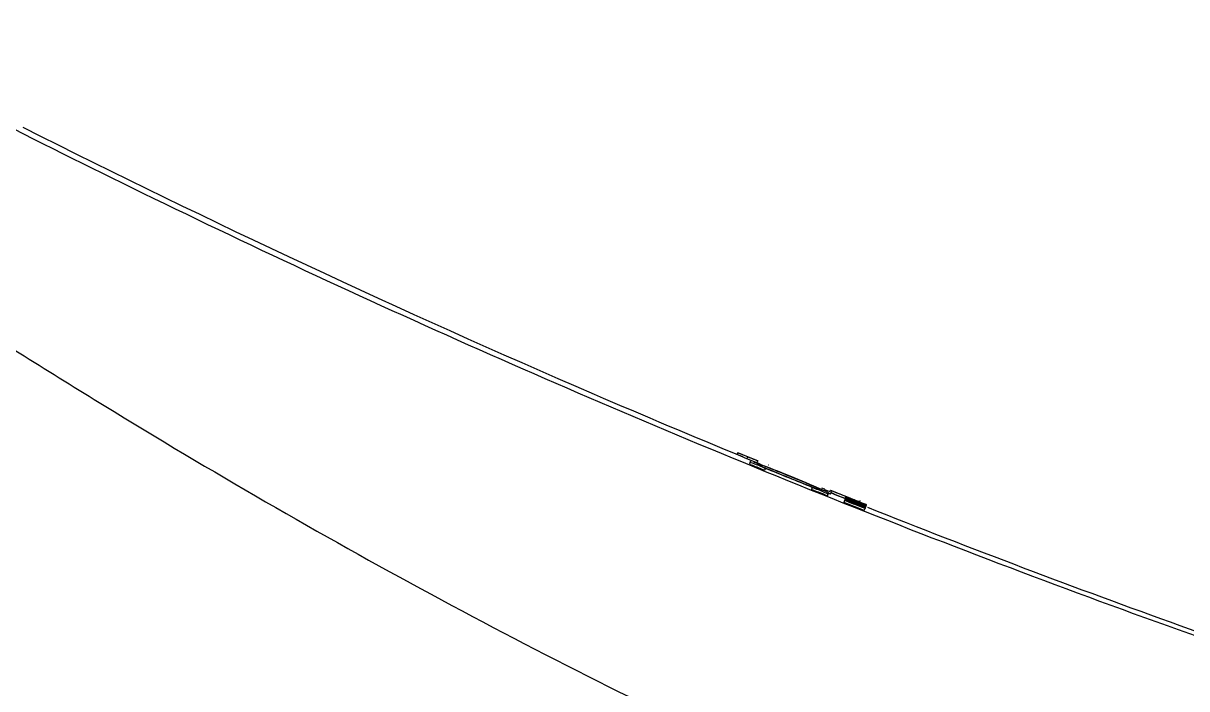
# Model space of a CAD drawing. Header units: millimetres. Extents: x 28 to 2363, y 8 to 1657.
# Drawn here: x 416.2 to 526.1, y 644 to 706.8 of the extents above; entities that cross this region are included whole.
import ezdxf

# ---------------------------------------------------------------- set-up
doc = ezdxf.new("R2010")
doc.units = ezdxf.units.MM
doc.layers.add('1LINE', color=7, linetype='CONTINUOUS')

msp = doc.modelspace()

# ---------------------------------------------------------------- linework, layer by layer
at = {"layer": '1LINE', "linetype": 'Continuous'}
for p, q in [((483.68, 666.25), (483.62, 666.07)), ((483.62, 666.07), (483.68, 666.25)), ((484.55, 665.68), (484.62, 665.87)), ((484.81, 665.24), (484.88, 665.43)), ((485.49, 665.29), (485.56, 665.48)), ((485.56, 665.48), (485.49, 665.29)), ((486.28, 664.77), (486.21, 664.58)), ((492.15, 662.16), (492.22, 662.35)), ((492.53, 662.55), (492.46, 662.37)), ((493.72, 661.55), (493.79, 661.74)), ((493.73, 661.58), (493.8, 661.77)), ((493.87, 662.03), (493.79, 661.84)), ((493.86, 662.02), (493.79, 661.83)), ((493.87, 662.05), (493.8, 661.87)), ((493.87, 662.04), (493.8, 661.86)), ((493.8, 661.77), (493.82, 661.83)), ((493.8, 661.77), (493.82, 661.82)), ((493.82, 661.83), (493.85, 661.9)), ((493.82, 661.83), (493.83, 661.86)), ((493.85, 661.9), (493.86, 661.92)), ((493.85, 661.9), (493.85, 661.91)), ((493.86, 661.92), (493.87, 661.95)), ((493.86, 661.92), (493.87, 661.94)), ((494.56, 661.78), (494.58, 661.83)), ((494.58, 661.57), (494.59, 661.6)), ((495.01, 661.34), (495.01, 661.36)), ((495.38, 661.13), (495.38, 661.14)), ((495.4, 661.25), (495.42, 661.27)), ((495.42, 661.29), (495.43, 661.32)), ((495.63, 660.79), (495.7, 660.98)), ((495.72, 661.04), (495.74, 661.08)), ((495.74, 661.1), (495.76, 661.15)), ((495.74, 661.08), (495.74, 661.1)), ((495.77, 661.26), (495.75, 661.21)), ((495.76, 661.2), (495.81, 661.34)), ((495.76, 661.15), (495.77, 661.19)), ((495.77, 661.14), (495.76, 661.15)), ((495.77, 661.14), (495.76, 661.14)), ((495.77, 661.14), (495.84, 661.33)), ((495.77, 661.27), (495.77, 661.26)), ((495.78, 661.29), (495.78, 661.28)), ((495.84, 661.33), (495.83, 661.33)), ((495.84, 661.33), (495.84, 661.33)), ((495.84, 661.33), (495.84, 661.33))]:
    msp.add_line(p, q, dxfattribs=at)
at = {"layer": '1LINE'}
for points, knots in [([(872.13, 585.43), (866.13, 585.69), (852.35, 586.32), (830.81, 587.37), (807.49, 588.85), (784.25, 591.59), (761.08, 594.98), (733.55, 599.58), (701.61, 605.02), (665.17, 610.94), (629.33, 618.64), (594.08, 627.57), (559.47, 637.78), (525.24, 649.31), (491.46, 662.13), (458.16, 676.21), (426.32, 691.07), (405.78, 701.59), (396.05, 706.78)], [0, 0, 0, 0, 0.036385, 0.083486, 0.130631, 0.177839, 0.225103, 0.272413, 0.346831, 0.421327, 0.495924, 0.568671, 0.641492, 0.714374, 0.787302, 0.860262, 0.933234, 1, 1, 1, 1]), ([(396.64, 688.02), (398.57, 686.76), (402.92, 683.9), (412.24, 677.89), (429.64, 666.98), (455.23, 652.2), (487.31, 636.14), (520.83, 622.04), (555.97, 610.18), (592.27, 600.64), (623.39, 595.01), (648.28, 592.09), (666.87, 590.47), (685.4, 589.4), (703.8, 588.87), (721.88, 588.13), (745.69, 587.07), (774.08, 585.82), (800.34, 585.22), (817.02, 585.23), (826.13, 585.38), (834.97, 585.52), (845.13, 585.6), (855.34, 585.61), (862.09, 585.57), (866.47, 585.52), (869.53, 585.47), (871.26, 585.44), (872.09, 585.42), (872.17, 585.42)], [0, 0, 0, 0, 0.013025, 0.029337, 0.06247, 0.128322, 0.192927, 0.257386, 0.322453, 0.388052, 0.45328, 0.485694, 0.518103, 0.550662, 0.58345, 0.616382, 0.648722, 0.715281, 0.77949, 0.812124, 0.828431, 0.844811, 0.877609, 0.91008, 0.942717, 0.959253, 0.975707, 0.99761, 1, 1, 1, 1]), ([(874.46, 585.37), (864.56, 585.81), (854.65, 586.28), (834.85, 587.29), (824.94, 587.74), (795.33, 590.09), (775.73, 592.86), (736.6, 599.17), (717.1, 602.72), (677.93, 609), (658.48, 612.63), (600.66, 625.51), (562.75, 636.52), (515.6, 653.46), (505.75, 657.18), (495.96, 661.07)], [0, 0, 0, 0, 0.076563, 0.076563, 0.153125, 0.153125, 0.30625, 0.30625, 0.459375, 0.459375, 0.6125, 0.6125, 0.91875, 0.91875, 1, 1, 1, 1])]:
    msp.add_open_spline(points, degree=3, knots=knots, dxfattribs=at)
at = {"layer": '1LINE', "linetype": 'Continuous'}
for points, knots in [([(484.18, 665.83), (479.48, 667.77), (474.8, 669.74), (451.9, 679.6), (433.92, 688), (416.18, 696.94)], [0, 0, 0, 0, 0.203802, 0.203802, 1, 1, 1, 1]), ([(483.68, 666.25), (483.96, 666.14), (484.23, 666.03), (484.85, 665.77), (485.2, 665.63), (485.56, 665.48)], [0, 0, 0, 0, 0.433746, 0.433746, 1, 1, 1, 1]), ([(486.21, 664.58), (486.03, 664.66), (485.84, 664.73), (485.46, 664.89), (485.27, 664.97), (485.02, 665.06), (484.95, 665.09), (484.85, 665.13), (484.81, 665.14), (484.78, 665.15)], [0, 0, 0, 0, 0.3674, 0.3674, 0.741569, 0.741569, 0.896601, 0.896601, 1, 1, 1, 1]), ([(486.28, 664.77), (486.1, 664.85), (485.91, 664.92), (485.53, 665.08), (485.34, 665.15), (485.09, 665.25), (485.02, 665.28), (484.92, 665.32), (484.88, 665.33), (484.85, 665.34)], [0, 0, 0, 0, 0.3674, 0.3674, 0.741569, 0.741569, 0.896601, 0.896601, 1, 1, 1, 1]), ([(485.21, 665.36), (485.36, 665.31), (485.55, 665.25), (486.47, 664.9), (487.54, 664.48), (489.63, 663.63), (490.66, 663.2), (491.99, 662.62), (492.27, 662.47), (492.26, 662.44)], [0, 0, 0, 0, 0.11277, 0.11277, 0.408514, 0.408514, 0.704257, 0.704257, 1, 1, 1, 1]), ([(491.44, 662.8), (491.36, 662.84), (491.25, 662.9), (490.86, 663.07), (490.49, 663.24), (489.59, 663.61), (489.08, 663.82), (488.06, 664.24), (487.54, 664.44), (486.62, 664.81), (486.23, 664.95), (485.82, 665.1), (485.71, 665.13), (485.64, 665.15)], [0, 0, 0, 0, 0.105527, 0.105527, 0.299755, 0.299755, 0.493984, 0.493984, 0.688212, 0.688212, 0.88244, 0.88244, 1, 1, 1, 1]), ([(492.15, 662.16), (492.08, 662.2), (491.98, 662.24), (491.77, 662.33), (491.65, 662.38), (491.25, 662.54), (490.94, 662.66), (490.65, 662.78)], [0, 0, 0, 0, 0.22754, 0.22754, 0.455274, 0.455274, 1, 1, 1, 1]), ([(492.22, 662.35), (492.15, 662.38), (492.05, 662.42), (491.84, 662.51), (491.72, 662.56), (491.32, 662.73), (491.01, 662.85), (490.72, 662.97)], [0, 0, 0, 0, 0.22754, 0.22754, 0.455274, 0.455274, 1, 1, 1, 1]), ([(491.89, 662.81), (491.89, 662.81), (491.85, 662.82), (491.73, 662.86), (491.68, 662.88), (491.62, 662.9)], [0, 0, 0, 0, 0.666701, 0.666701, 1, 1, 1, 1]), ([(491.86, 662.78), (491.99, 662.73), (492.11, 662.69), (492.35, 662.6), (492.45, 662.57), (492.52, 662.55), (492.53, 662.55), (492.53, 662.55)], [0, 0, 0, 0, 0.303697, 0.303697, 0.781736, 0.781736, 1, 1, 1, 1]), ([(492.29, 662.41), (492.35, 662.39), (492.4, 662.38), (492.45, 662.36), (492.46, 662.36), (492.46, 662.37)], [0, 0, 0, 0, 0.569031, 0.569031, 1, 1, 1, 1]), ([(493.8, 661.77), (493.8, 661.77), (493.82, 661.77), (493.9, 661.75), (493.94, 661.73), (494.04, 661.7), (494.11, 661.67), (494.26, 661.61), (494.34, 661.58), (494.59, 661.49), (494.76, 661.42), (495.06, 661.3), (495.19, 661.24), (495.39, 661.16), (495.45, 661.13), (495.57, 661.08), (495.61, 661.06), (495.67, 661.03), (495.69, 661.02), (495.71, 661.01), (495.71, 661.01), (495.71, 661.01)], [0, 0, 0, 0, 0.13223, 0.13223, 0.203565, 0.203565, 0.291523, 0.291523, 0.383168, 0.383168, 0.559211, 0.559211, 0.707968, 0.707968, 0.791909, 0.791909, 0.877125, 0.877125, 0.951156, 0.951156, 1, 1, 1, 1]), ([(495.81, 661.34), (495.79, 661.35), (495.76, 661.36), (495.69, 661.39), (495.65, 661.41), (495.54, 661.45), (495.46, 661.48), (495.25, 661.56), (495.12, 661.62), (494.85, 661.72), (494.72, 661.78), (494.58, 661.83)], [0, 0, 0, 0, 0.119399, 0.119399, 0.23864, 0.23864, 0.415985, 0.415985, 0.704968, 0.704968, 1, 1, 1, 1]), ([(495.38, 661.14), (495.38, 661.14), (495.38, 661.14), (495.35, 661.16), (495.33, 661.17), (495.28, 661.19), (495.25, 661.2), (495.16, 661.24), (495.1, 661.26), (494.94, 661.33), (494.82, 661.38), (494.61, 661.46), (494.51, 661.5), (494.37, 661.55), (494.33, 661.57), (494.27, 661.59), (494.25, 661.6), (494.2, 661.62), (494.19, 661.62), (494.15, 661.63), (494.14, 661.64), (494.13, 661.64), (494.13, 661.64), (494.13, 661.64)], [0, 0, 0, 0, 0.086193, 0.086193, 0.15627, 0.15627, 0.22658, 0.22658, 0.328334, 0.328334, 0.523884, 0.523884, 0.689986, 0.689986, 0.759387, 0.759387, 0.812188, 0.812188, 0.864874, 0.864874, 0.948066, 0.948066, 1, 1, 1, 1])]:
    msp.add_open_spline(points, degree=3, knots=knots, dxfattribs=at)
for points, degree in [([(484.55, 665.68), (484.24, 665.81), (483.93, 665.94), (483.62, 666.07)], 3), ([(484.62, 665.87), (484.31, 666), (484, 666.12), (483.68, 666.25)], 3), ([(485.56, 665.48), (484.93, 665.74), (484.31, 666), (483.69, 666.25)], 3), ([(485.49, 665.29), (485.18, 665.42), (484.87, 665.55), (484.55, 665.68)], 3), ([(485.56, 665.48), (485.25, 665.61), (484.93, 665.74), (484.62, 665.87)], 3), ([(484.85, 665.34), (484.86, 665.37), (484.87, 665.4), (484.88, 665.43)], 3), ([(484.88, 665.43), (484.89, 665.44), (484.91, 665.44), (484.96, 665.43)], 3), ([(485.8, 665.17), (485.63, 665.24), (485.47, 665.3), (485.31, 665.37)], 3), ([(485.52, 665.16), (485.54, 665.14), (485.58, 665.11), (485.64, 665.07)], 3), ([(485.55, 665.21), (485.53, 665.17)], 1), ([(485.64, 665.07), (485.65, 665.07), (485.65, 665.07), (485.66, 665.07)], 3), ([(485.66, 665.07), (487.6, 664.27), (489.55, 663.48), (491.5, 662.7)], 3), ([(486.55, 665.08), (486.55, 665.08), (486.55, 665.08), (486.55, 665.08)], 3), ([(486.57, 665.06), (486.57, 665.07), (486.56, 665.07), (486.55, 665.08)], 3), ([(490.72, 662.97), (489.24, 663.57), (487.76, 664.17), (486.28, 664.77)], 3), ([(490.72, 662.97), (490.69, 662.91), (490.67, 662.85), (490.65, 662.78)], 3), ([(491.5, 662.7), (491.5, 662.7), (491.51, 662.69), (491.51, 662.69)], 3), ([(491.51, 662.69), (491.56, 662.68), (491.59, 662.68), (491.61, 662.68)], 3), ([(492.26, 662.44), (492.25, 662.41), (492.23, 662.38), (492.22, 662.35)], 3), ([(492.42, 662.68), (492.41, 662.67), (492.41, 662.67), (492.41, 662.66)], 3), ([(494.58, 661.83), (493.87, 662.11), (493.16, 662.4), (492.45, 662.69)], 3), ([(495.84, 661.33), (494.71, 661.78), (493.59, 662.23), (492.47, 662.68)], 3), ([(492.5, 662.45), (492.95, 662.27), (493.4, 662.09), (493.85, 661.91)], 3), ([(493.82, 661.92), (493.38, 662.1), (492.94, 662.27), (492.5, 662.45)], 3), ([(493.79, 661.83), (493.79, 661.83), (493.79, 661.84), (493.79, 661.84)], 3), ([(493.82, 661.82), (493.81, 661.82), (493.8, 661.83), (493.79, 661.83)], 3), ([(493.79, 661.74), (493.79, 661.75), (493.8, 661.76), (493.8, 661.77)], 3), ([(495.7, 660.98), (495.06, 661.23), (494.43, 661.49), (493.79, 661.74)], 3), ([(493.8, 661.86), (493.8, 661.86), (493.8, 661.86), (493.8, 661.87)], 3), ([(493.82, 661.83), (494.46, 661.58), (495.1, 661.34), (495.74, 661.09)], 3), ([(493.82, 661.82), (493.82, 661.82), (493.82, 661.83), (493.82, 661.83)], 3), ([(494.17, 661.67), (494.05, 661.72), (493.94, 661.77), (493.82, 661.82)], 3), ([(493.83, 661.86), (493.84, 661.87), (493.84, 661.88), (493.85, 661.9)], 3), ([(495.74, 661.1), (495.11, 661.35), (494.47, 661.61), (493.83, 661.86)], 3), ([(493.85, 661.91), (493.85, 661.91), (493.85, 661.91), (493.86, 661.92)], 3), ([(495.76, 661.15), (495.12, 661.4), (494.49, 661.65), (493.85, 661.91)], 3), ([(493.85, 661.9), (493.96, 661.85), (494.07, 661.81), (494.19, 661.76)], 3), ([(493.86, 662.02), (493.87, 662.02), (493.87, 662.02), (493.87, 662.03)], 3), ([(495.77, 661.26), (495.13, 661.51), (494.5, 661.76), (493.86, 662.02)], 3), ([(493.86, 661.92), (494.38, 661.71), (494.9, 661.5), (495.42, 661.29)], 3), ([(493.87, 662.04), (493.87, 662.05), (493.87, 662.05), (493.87, 662.05)], 3), ([(493.87, 662.05), (494.51, 661.8), (495.14, 661.55), (495.78, 661.29)], 3), ([(495.37, 661.44), (494.87, 661.64), (494.37, 661.84), (493.87, 662.04)], 3), ([(493.87, 662.03), (494.37, 661.83), (494.87, 661.63), (495.37, 661.44)], 3), ([(493.87, 661.95), (494.51, 661.7), (495.14, 661.45), (495.78, 661.19)], 3), ([(493.87, 661.94), (493.87, 661.95), (493.87, 661.95), (493.87, 661.95)], 3), ([(495.77, 661.19), (495.14, 661.44), (494.5, 661.69), (493.87, 661.94)], 3), ([(493.93, 662.09), (494.56, 661.84), (495.2, 661.59), (495.84, 661.33)], 3), ([(495.77, 661.27), (495.24, 661.48), (494.71, 661.69), (494.17, 661.9)], 3), ([(494.17, 661.9), (494.7, 661.69), (495.24, 661.48), (495.77, 661.27)], 3), ([(494.18, 661.92), (494.71, 661.71), (495.24, 661.49), (495.78, 661.28)], 3), ([(495.78, 661.29), (495.25, 661.5), (494.71, 661.71), (494.18, 661.92)], 3), ([(494.19, 661.76), (494.18, 661.75), (494.18, 661.74), (494.18, 661.74)], 3), ([(494.18, 661.74), (494.31, 661.68), (494.45, 661.63), (494.58, 661.57)], 3), ([(495.2, 661.59), (495.22, 661.66), (495.25, 661.73)], 2), ([(493.72, 661.55), (493.73, 661.56), (493.73, 661.57), (493.73, 661.58)], 3), ([(495.63, 660.79), (494.99, 661.05), (494.36, 661.3), (493.72, 661.55)], 3), ([(494.13, 661.64), (494.13, 661.63), (494.13, 661.63), (494.12, 661.62)], 3), ([(494.12, 661.62), (494.54, 661.46), (494.96, 661.29), (495.38, 661.13)], 3), ([(494.58, 661.57), (494.58, 661.58), (494.59, 661.59), (494.59, 661.6)], 3), ([(494.59, 661.6), (494.7, 661.56), (494.81, 661.51), (494.92, 661.47)], 3), ([(494.92, 661.47), (494.91, 661.46), (494.91, 661.45), (494.91, 661.44)], 3), ([(494.91, 661.44), (495.07, 661.38), (495.24, 661.31), (495.4, 661.25)], 3), ([(495.01, 661.34), (495.01, 661.35), (495.01, 661.35), (495.01, 661.36)], 3), ([(495.33, 661.21), (495.46, 661.16), (495.59, 661.1), (495.73, 661.05)], 3), ([(495.74, 661.08), (495.6, 661.13), (495.47, 661.18), (495.34, 661.23)], 3), ([(495.38, 661.13), (495.38, 661.13), (495.38, 661.13), (495.38, 661.14)], 3), ([(495.4, 661.25), (495.41, 661.26), (495.41, 661.27), (495.42, 661.27)], 3), ([(495.42, 661.29), (495.42, 661.3), (495.43, 661.31), (495.43, 661.32)], 3), ([(495.42, 661.27), (495.53, 661.23), (495.64, 661.18), (495.76, 661.14)], 3), ([(495.43, 661.32), (495.54, 661.27), (495.66, 661.23), (495.77, 661.18)], 3), ([(495.71, 661.01), (495.71, 661), (495.7, 660.99), (495.7, 660.98)], 3), ([(495.73, 661.05), (495.72, 661.05), (495.72, 661.04), (495.72, 661.04)], 3), ([(495.76, 661.14), (495.75, 661.13), (495.75, 661.11), (495.74, 661.1)], 3), ([(495.74, 661.09), (495.74, 661.09), (495.74, 661.08), (495.74, 661.08)], 3), ([(495.77, 661.18), (495.77, 661.17), (495.76, 661.16), (495.76, 661.15)], 3), ([(495.78, 661.28), (495.78, 661.28), (495.78, 661.27), (495.77, 661.27)], 3), ([(495.77, 661.27), (495.77, 661.26), (495.77, 661.26), (495.77, 661.26)], 3), ([(495.78, 661.19), (495.78, 661.19), (495.78, 661.19), (495.77, 661.19)], 3), ([(495.77, 661.13), (495.77, 661.14), (495.77, 661.14), (495.77, 661.14)], 3), ([(495.78, 661.29), (495.78, 661.29), (495.78, 661.29), (495.78, 661.29)], 3), ([(495.84, 661.33), (495.81, 661.34), (495.79, 661.35)], 2), ([(495.84, 661.33), (495.83, 661.34), (495.82, 661.34), (495.81, 661.34)], 3)]:
    msp.add_open_spline(points, degree=degree, dxfattribs=at)

doc.saveas('drawing.dxf')
